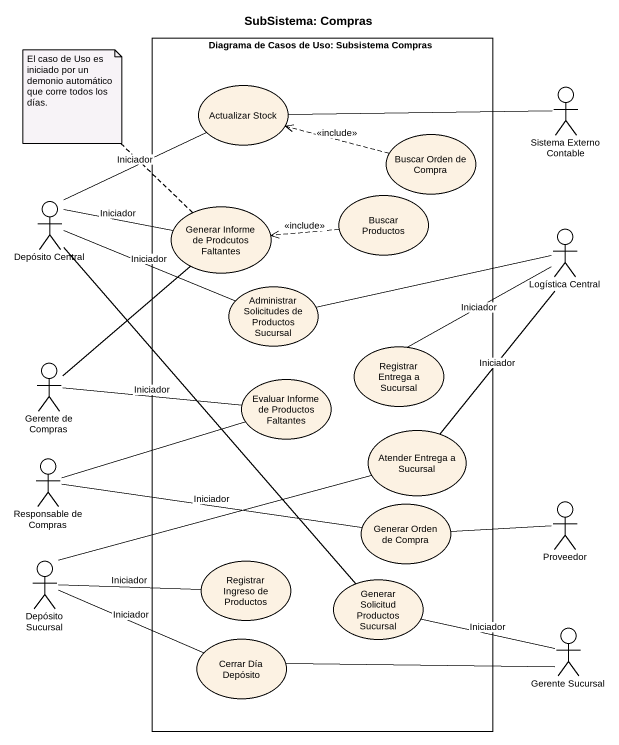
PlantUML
@startuml
title SubSistema: Compras
rectangle "Diagrama de Casos de Uso: Subsistema Compras" as Diagrama_de_Casos_de_Uso {
  usecase "Actualizar Stock" as Actualizar_Stock
  usecase "Buscar Orden de Compra" as Buscar_Orden_de_Compra
  usecase "Buscar Productos" as Buscar_Productos
  usecase "Generar Informe de Prodcutos Faltantes" as Generar_Informe_de
  usecase "Administrar Solicitudes de Productos Sucursal" as Administrar_Solicitudes_de
  usecase "Registrar Entrega a Sucursal" as Registrar_Entrega_a_Sucursal
  usecase "Evaluar Informe de Productos Faltantes" as Evaluar_Informe_de
  usecase "Atender Entrega a Sucursal" as Atender_Entrega_a_Sucursal
  usecase "Generar Orden de Compra" as Generar_Orden_de_Compra
  usecase "Registrar Ingreso de Productos" as Registrar_Ingreso_de
  usecase "Generar Solicitud Productos Sucursal" as Generar_Solicitud_Productos
  usecase "Cerrar Día Depósito" as Cerrar_Día_Depósito
}
actor "Sistema Externo Contable" as Sistema_Externo_Contable
actor "Depósito Central" as Depósito_Central
actor "Logística Central" as Logística_Central
actor "Gerente de Compras" as Gerente_de_Compras
actor "Responsable de Compras" as Responsable_de_Compras
actor Proveedor
actor "Depósito Sucursal" as Depósito_Sucursal
actor "Gerente Sucursal" as Gerente_Sucursal
Actualizar_Stock -right- Sistema_Externo_Contable
Buscar_Orden_de_Compra .left.> Actualizar_Stock : <<include>>
Buscar_Productos .left.> Generar_Informe_de : <<include>>
Depósito_Central -up- Actualizar_Stock : Iniciador
Depósito_Central -right- Generar_Informe_de : Iniciador
Depósito_Central -right- Administrar_Solicitudes_de : Iniciador
Generar_Informe_de -- Gerente_de_Compras
Logística_Central -- Registrar_Entrega_a_Sucursal : Iniciador
Administrar_Solicitudes_de -right- Logística_Central
Gerente_de_Compras -right- Evaluar_Informe_de : Iniciador
Evaluar_Informe_de -left- Responsable_de_Compras
Responsable_de_Compras -right- Generar_Orden_de_Compra : Iniciador
Atender_Entrega_a_Sucursal -up- Logística_Central : Iniciador
Atender_Entrega_a_Sucursal -left- Depósito_Sucursal
Generar_Orden_de_Compra -right- Proveedor
Depósito_Sucursal -right- Registrar_Ingreso_de : Iniciador
Depósito_Sucursal -right- Cerrar_Día_Depósito : Iniciador
Generar_Solicitud_Productos -up- Depósito_Central
Cerrar_Día_Depósito -right- Gerente_Sucursal
Gerente_Sucursal -left- Generar_Solicitud_Productos : Iniciador
note top of Generar_Informe_de : El caso de Uso es iniciado por un demonio automático que corre todos los días.
@enduml
